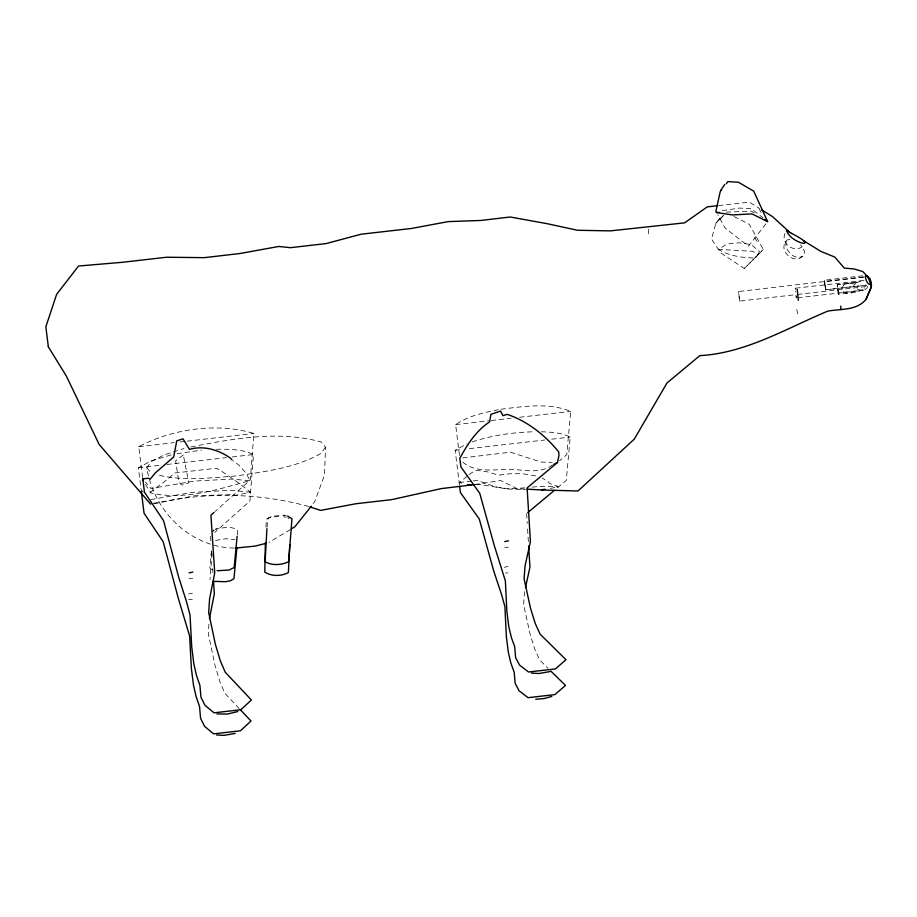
<?xml version="1.0" encoding="UTF-8"?>
<svg xmlns="http://www.w3.org/2000/svg" width="917" height="917" viewBox="0 0 917 917"><rect width="100%" height="100%" fill="white"/><g stroke="black" fill="none" stroke-linecap="round" stroke-linejoin="round"><path stroke-width="0.69" stroke-dasharray="4.58 3.44" d="M265.907 527.023L266.595 519.033L271.226 516.97L281.84 516.512M190.874 447.003C233.296 438.613 278.745 430.199 321.225 441.971L325.489 447.187L324.526 475.04L314.909 501.175L312.009 505.198M208.916 624.168L208.308 633.785L215.014 665.444L219.942 681.939L224.86 693.321L239.073 708.44M267.019 527.218L268.062 518.036L272.704 516.099L282.298 515.446M142.616 477.493L138.776 446.717C172.144 428.835 217.444 422.301 253.86 433.477L250.307 479.958L215.082 511.48M216.446 449.261C228.872 449.181 242.019 449.032 253.459 454.523L249.917 501.014L214.784 532.445M524.57 591.648L523.596 604.475L530.026 633.911L534.806 649.247L539.62 659.816L547.976 668.39M500.946 409.234C523.848 406.437 548.698 402.391 570.706 411.389L566.763 454.729L559.553 460.758M541.236 431.792C551.048 432.079 561.284 432.595 570.225 437.065L566.282 480.405L556.493 488.589M211.46 550.83L209.833 567.887L211.426 569.457L214.142 570.271M212.068 553.398L209.982 579.624M237.274 534.852L237.686 530.588C232.414 525.579 223.37 527.871 216.813 528.8M145.39 484.336L151.156 493.025C184.076 500.579 217.558 489.483 249.149 480.863L249.63 479.671L245.745 472.759L239.096 465.309L233.078 460.701M863.482 277.003L738.529 291.537L739.675 301.108L796.139 294.609M739.675 301.108L738.552 291.377M864.009 280.476L795.222 288.213L795.463 291.824M862.851 275.811L824.486 280.224L825.541 289.795L866.221 285.279M867.746 286.379C865.74 292.924 857.12 290.059 853.865 286.379L853.796 285.107L857.028 282.608L837.336 284.625L838.459 294.357L857.326 292.019L862.989 289.485M838.459 294.357L837.336 284.625M784.895 233.537C780.47 244.426 796.048 254.238 803.705 245.217M864.204 288.339L864.364 287.743M758.107 254.674L759.414 251.476L752.1 245.286A45.472 42.526 -6 0 0 738.861 242.845L726.986 244.002L718.366 249.321C728.602 255.728 741.67 257.7 753.545 257.975L754.725 258.571L758.107 254.674L752.823 251.338L718.366 249.321M856.558 282.654L862.427 280.476M550.475 488.429L558.751 486.64L549.994 483.74L548.274 481.769L542.039 477.975M234.179 548.091C189.83 547.277 153.426 510.723 146.835 467.739L151.316 461.515L164.097 454.889L183.939 448.528M325.489 447.187L321.007 453.411C295.114 468.106 264.784 471.579 235.818 475.969C209.867 477.872 182.919 481.414 157.403 474.811M765.89 223.851L748.501 246.192L725.038 228.001L717.816 214.899M789.835 239.578L787.302 239.876C775.988 250.387 795.922 267.191 804.289 254.215L804.622 251.235L800.598 244.805M786.098 241.228C784.092 249.745 793.457 260.29 802.306 256.473M734.036 216.527L749.292 224.298L763.299 249.47L744.283 268.543L720.762 252.909L711.535 239.096L715.868 223.209L719.868 218.12L723.524 215.541L715.868 223.209L723.524 215.541M149.884 492.933C157.816 485.941 166.963 480.76 174.276 473.057L216.641 468.232C228.459 475.338 239.818 483.809 250.582 492.2L236.127 495.26L229.548 494.664L194.691 495.73L157.277 503.089L152.921 502.803M744.283 268.543L763.299 249.47M467.108 476.324L459.165 482.514L463.693 483.832M249.401 480.76L231.978 479.075L194.415 481.058L150.961 488.543L145.516 482.101M143.384 492.074L141.172 490.148L138.387 467.762L151.431 460.77L171.788 454.729M459.463 455.428L455.623 424.628C468.163 415.871 483.557 412.719 498.298 409.761M459.474 485.036L455.153 450.304L466.925 443.885M468.954 474.536L475.212 470.547L477.402 470.398L487.512 471.865L498.435 475.155L510.345 473.722L522.151 473.688L537.041 476.106M290.299 529.567L268.922 542.428M215.529 540.411L225.972 538.715L234.855 539.632M552.573 464.93C538.99 474.811 522.438 469.195 507.445 469.24C492.578 469.985 473.711 472.53 462.065 461.446M472.244 441.937C492.257 435.174 513.451 432.285 534.519 431.758M722.332 210.635L739.423 208.09L750.966 208.56L762.955 217.765M177.084 453.686L201.637 450.132M188.707 593.907L192.444 593.173M504.316 567.268L508.064 566.523M150.743 499.559L192.799 492.326L230.373 490.343L250.582 492.2M153.311 503.765C204.491 491.844 257.998 492.555 308.697 506.505M474.88 484.566L500.533 480.508L517.463 488.772L524.364 489.048M851.996 282.94C848.168 283.089 843.376 283.353 842.299 287.697A3.278 2.602 -87 0 0 842.734 291.388L846.334 293.28L852.42 292.752M863.573 277.163L824.521 281.657L825.334 287.606M856.604 282.585L837.404 284.797L838.413 292.936L861.808 290.242M866.657 285.061L825.541 289.795L824.486 280.224M797.549 294.449L868.135 286.322M797.744 297.784L863.883 290.173M138.776 446.717L174.299 442.636M179.984 441.971L185.658 441.318M187.079 441.157L253.86 433.477M455.623 424.628L489.724 420.697M491.145 420.536L511.033 418.244M519.561 417.269L570.706 411.389M138.387 467.762L161.117 465.148M166.802 464.495L226.465 457.629M232.15 456.975L253.459 454.523M455.153 450.304L462.248 449.479M469.355 448.665L544.652 440M551.759 439.186L570.225 437.065M718.492 205.614L749.372 202.107L759.081 208.193M476.152 484.6L478.548 484.325L508.213 489.059L525.349 489.529M462.615 457.915L510.414 452.196L541.236 462.088L552.08 462.351M459.165 482.514L471.774 481.093M473.172 480.932L477.379 480.462L495.719 486.881L504.579 488.291L515.48 488.623L525.246 487.752M532.215 487.122L540.583 486.377L558.625 486.812M726.298 212.136L751.47 211.162L754.932 213.397M504.694 547.369L508.419 547.243M188.994 578.638L192.719 578.524M505.45 572.999L507.938 572.919M188.593 599.695L192.329 599.569M284.66 515.595L286.631 515.916M283.938 516.867L286.184 517.291M287.904 517.899L289.004 518.667M146.835 467.739L151.099 472.954M754.691 237.492L757.018 241.446M759.047 208.434L761.351 213.122M825.598 289.955L825.472 287.525M795.222 288.213L795.509 289.634M796.839 309.453L798.019 316.789M795.91 295.515L796.334 297.945L796.208 295.503M210.52 536.262L210.899 541.878M211.552 551.713L212.01 558.728M212.664 568.563L212.939 572.781M526.633 513.566L527.241 523.447M527.596 529.086L528.375 541.798M648.445 229.216L648.778 236.861M183.331 454.935L175.64 460.781L178.769 481.597L181.348 484.749L182.563 484.955L188.799 482.812L183.331 454.935"/><path stroke-width="1.38" d="M265.38 542.681L264.795 572.048C271.478 576.564 281.404 576.346 288.397 572.552L289.761 544.618M266.927 528.628L265.105 561.743C271.948 565.789 281.611 565.147 288.637 561.708L291.961 518.735L287.629 516.076M237.136 536.273L234.167 567.543L229.032 570.053L217.111 570.729M236.93 547.369L233.961 578.638L230.499 580.77L225.502 581.71L213.936 581.367M209.443 618.654L214.337 593.849L213.501 581.206M557.502 462.477L558.98 455.291L558.682 451.886C545.397 435.483 527.493 421.132 507.17 414.369L502.94 415.642L500.613 411.125L490.927 414.312L489.644 421.877C476.141 430.692 467.452 444.481 459.807 458.225L460.896 466.913L479.751 493.335L494.32 545.672L505.382 580.942L506.837 610.963L508.797 626.62L511.354 637.453L514.678 646.6L515.618 657.615L519.561 665.1L528.536 672.012L555.347 668.929L565.984 659.759L540.102 634.14L535.287 623.571L530.496 608.235L524.077 578.787L525.051 565.972L530.427 541.523L527.115 487.89L557.502 462.477L553.845 464.38M525.464 587.568L529.946 567.199L528.639 546.028M720.269 191.458L715.868 211.346L716.509 212.515L732.408 214.933L751.963 213.902L767.621 221.616L753.717 191.137L738.483 182.288L727.96 181.577L726.253 183.778M541.672 489.976L577.997 490.996L634.277 439.14L666.98 382.985L699.843 355.624C745.842 353.137 786.224 328.481 827.799 311.115C840.774 308.742 856.673 310.76 865.946 299.423L871.116 287.422M840.786 309.568L840.855 306.083M865.946 299.423L871.15 287.342C872.491 284.499 869.362 274.08 865.212 276.212C865.774 279.295 867.058 284.889 870.932 284.614L870.141 278.906M720.579 190.633L724.717 184.477M213.352 530.932L213.833 530.29M720.888 190.656L721.53 189.808M311.287 506.207L294.953 526.679L291.468 528.845M214.039 512.408L210.921 515.216L214.727 572.793L209.569 598.984L208.698 612.739L215.403 644.399L220.344 660.893L225.25 672.276L251.396 699.98L240.839 709.735L214.028 712.818L204.972 705.322L200.961 697.252L199.917 685.423L196.513 675.577L193.842 663.942L191.745 647.115L190.014 614.894L186.483 601.644L178.62 576.953L163.558 520.661L144.439 492.142L142.788 478.892L148.222 478.261L150.262 479.087L155.168 473.046L173.68 456.987L176.74 440.859L183.01 438.83L189.487 449.376C203.459 445.203 218.785 449.938 230.408 458.087L232.081 459.944M527.699 512.672L554.361 490.377M791.577 233.457L786.946 230.545L786.752 231.084C791.933 244.644 822.251 248.885 791.417 233.354M215.736 529.315L216.813 528.8M237.79 711.535L227.382 714.068L217.008 713.93M551.828 696.404L544.308 698.513L535.757 699.235M266.469 543.219L255.075 546.096L235.463 548.079M235.199 733.405L224.092 735.354L216.618 734.976M550.108 671.553L539.001 673.502L531.528 673.124M189.097 572.861L192.834 572.128M504.797 541.58L508.534 540.847M310.026 506.941L320.675 510.402L356.025 503.72L391.662 499.65L441.272 488.601L474.88 484.566M545.019 489.254L540.732 489.93L527.137 489.162M717.094 205.775L707.271 206.887L684.541 222.865L610.264 230.889L577.435 230.259L547.162 223.691L510.184 216.997L480.966 220.447L448.241 221.616L411.274 228.482L361.057 234.225L326.028 243.601L290.38 247.682L278.711 246.467L240.059 253.493L204.376 257.654L166.527 257.241L122.775 262.262L78.553 266.022L56.602 294.38L45.85 326.807L48.303 346.477M716.509 212.515L719.306 212.412M283.296 515.48L284.66 515.595M467.452 484.554L471.384 485.15M803.579 240.701L820.933 251.441L834.745 257.047L844.282 268.096L854.243 268.99L862.737 271.524L867.929 276.934M761.511 209.718L772.435 216.561L789.033 231.703M764.159 219.381L767.621 221.616L765.844 220.137M550.83 671.095L565.502 685.435L554.865 694.605L528.066 697.688L519.079 690.776L515.136 683.291L514.208 672.276L510.872 663.129L508.316 652.296L506.367 636.639L504.9 606.618L501.496 594.308L493.839 571.348L479.282 519.011L460.414 492.589L459.635 486.297M240.036 709.414L251.006 721.026L240.437 730.78L213.638 733.864L204.583 726.367L200.571 718.298L199.528 706.48L196.112 696.622L193.453 684.988L191.355 668.161L189.613 635.939L178.219 597.999L163.169 541.706L144.049 513.188L141.344 491.501M150.675 504.212L99.128 444.413L66.414 376.188L48.223 346.615M868.926 279.284L868.319 277.897M870.348 283.204L869.809 282.081M869.167 280.017L869.694 281.232M142.788 478.892L143.488 480.554M870.921 284.568L870.955 286.001L870.669 284.579M797.217 289.348L798.317 300.317M867.746 276.521L868.135 277.897"/></g></svg>
